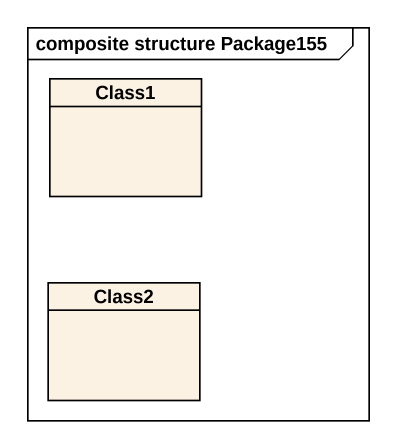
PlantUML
@startuml
mainframe composite structure Package155
hide circle
hide empty members
class Class1
class Class2
@enduml
